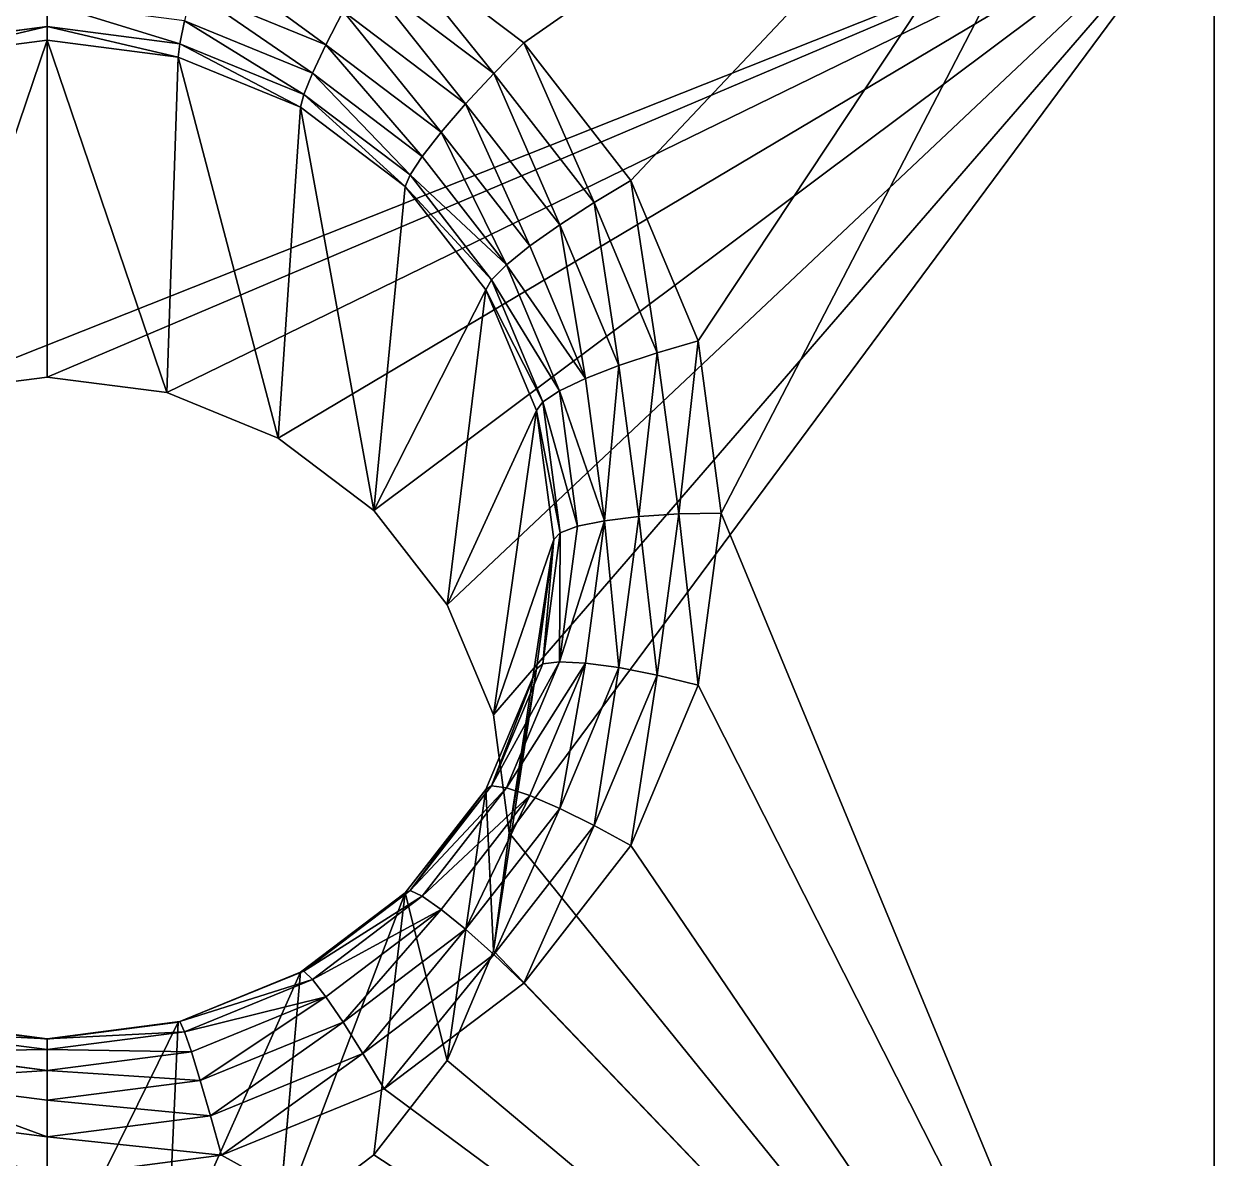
# Model space of a CAD drawing. Extents: x 42.7 to 114.7, y 2.3 to 82.6.
# Drawn here: x 77.97 to 114.69, y 29.17 to 64.17 of the extents above; entities that cross this region are included whole.
import ezdxf

# ---------------------------------------------------------------- set-up
doc = ezdxf.new("R2010")
doc.units = 0
doc.layers.get('0').update_dxf_attribs({"color": 13, "linetype": 'CONTINUOUS'})

msp = doc.modelspace()

# ---------------------------------------------------------------- linework, layer by layer
for p, q in [((114.692, 78.423, 59.677), (114.692, 12.335, 70.692)), ((114.692, 68.559, 0.493), (114.692, 12.335, 9.864)), ((93.396, 63.582, 62.151), (89.089, 66.842, 61.607)), ((88.434, 65.695, 61.626), (92.47, 62.64, 62.135)), ((83.141, 65.216, 60.394), (87.287, 63.522, 60.676)), ((78.692, 64.808, 59.412), (78.692, 64.082, 58.31)), ((87.82, 64.562, 61.308), (87.287, 63.522, 60.676)), ((87.82, 64.562, 61.308), (91.601, 61.701, 61.785)), ((74.595, 63.55, 58.399), (78.692, 64.082, 58.31)), ((78.692, 64.082, 58.31), (82.789, 63.55, 58.399)), ((78.692, 64.082, 58.31), (78.692, 63.668, 57.067)), ((82.789, 63.55, 58.399), (82.927, 64.258, 59.504)), ((82.927, 64.258, 59.504), (86.874, 62.645, 59.772)), ((74.648, 63.143, 57.155), (78.692, 63.668, 57.067)), ((78.692, 53.27, 3.042), (78.692, 63.668, 57.067)), ((78.692, 63.668, 57.067), (82.736, 63.143, 57.155)), ((82.736, 63.143, 57.155), (82.789, 63.55, 58.399)), ((82.789, 63.55, 58.399), (86.606, 61.991, 58.659)), ((92.47, 62.64, 62.135), (93.396, 63.582, 62.151)), ((96.701, 59.334, 62.859), (93.396, 63.582, 62.151)), ((87.287, 63.522, 60.676), (86.874, 62.645, 59.772)), ((87.287, 63.522, 60.676), (90.848, 60.828, 61.125)), ((82.38, 52.791, 3.121), (82.736, 63.143, 57.155)), ((82.736, 63.143, 57.155), (86.504, 61.603, 57.411)), ((86.606, 61.991, 58.659), (86.874, 62.645, 59.772)), ((86.874, 62.645, 59.772), (90.262, 60.08, 60.2)), ((91.601, 61.701, 61.785), (92.47, 62.64, 62.135)), ((92.47, 62.64, 62.135), (95.566, 58.66, 62.798)), ((86.504, 61.603, 57.411), (86.606, 61.991, 58.659)), ((86.606, 61.991, 58.659), (89.885, 59.509, 59.072)), ((90.848, 60.828, 61.125), (91.601, 61.701, 61.785)), ((91.601, 61.701, 61.785), (94.502, 57.971, 62.407)), ((85.817, 51.387, 3.356), (86.504, 61.603, 57.411)), ((86.504, 61.603, 57.411), (89.74, 59.154, 57.82)), ((90.262, 60.08, 60.2), (90.848, 60.828, 61.125)), ((90.848, 60.828, 61.125), (93.58, 57.316, 61.71)), ((89.885, 59.509, 59.072), (90.262, 60.08, 60.2)), ((90.262, 60.08, 60.2), (92.863, 56.737, 60.757)), ((89.74, 59.154, 57.82), (89.885, 59.509, 59.072)), ((89.885, 59.509, 59.072), (92.4, 56.276, 59.611)), ((88.768, 49.153, 3.728), (89.74, 59.154, 57.82)), ((89.74, 59.154, 57.82), (92.224, 55.962, 58.352)), ((95.566, 58.66, 62.798), (96.701, 59.334, 62.859)), ((98.778, 54.387, 63.683), (96.701, 59.334, 62.859)), ((94.502, 57.971, 62.407), (95.566, 58.66, 62.798)), ((95.566, 58.66, 62.798), (97.513, 54.024, 63.571)), ((93.58, 57.316, 61.71), (94.502, 57.971, 62.407)), ((94.502, 57.971, 62.407), (96.325, 53.628, 63.13)), ((92.863, 56.737, 60.757), (93.58, 57.316, 61.71)), ((93.58, 57.316, 61.71), (95.297, 53.226, 62.392)), ((92.4, 56.276, 59.611), (92.863, 56.737, 60.757)), ((92.863, 56.737, 60.757), (94.498, 52.844, 61.406)), ((92.224, 55.962, 58.352), (92.4, 56.276, 59.611)), ((92.4, 56.276, 59.611), (93.982, 52.51, 60.239)), ((91.033, 46.242, 4.213), (92.224, 55.962, 58.352)), ((92.224, 55.962, 58.352), (93.784, 52.245, 58.971)), ((98.778, 54.387, 63.683), (97.513, 54.024, 63.571)), ((99.487, 49.078, 64.568), (98.778, 54.387, 63.683)), ((97.513, 54.024, 63.571), (96.325, 53.628, 63.13)), ((97.513, 54.024, 63.571), (98.177, 49.05, 64.4)), ((96.325, 53.628, 63.13), (95.297, 53.226, 62.392)), ((96.325, 53.628, 63.13), (96.947, 48.968, 63.907)), ((95.297, 53.226, 62.392), (94.498, 52.844, 61.406)), ((95.297, 53.226, 62.392), (95.883, 48.837, 63.123)), ((93.784, 52.245, 58.971), (93.982, 52.51, 60.239)), ((94.498, 52.844, 61.406), (93.982, 52.51, 60.239)), ((93.982, 52.51, 60.239), (94.521, 48.469, 60.913)), ((94.498, 52.844, 61.406), (95.055, 48.667, 62.102)), ((92.456, 42.852, 4.778), (93.784, 52.245, 58.971)), ((93.784, 52.245, 58.971), (94.317, 48.256, 59.636)), ((96.947, 48.968, 63.907), (95.883, 48.837, 63.123)), ((96.947, 48.968, 63.907), (96.325, 44.307, 64.684)), ((96.947, 48.968, 63.907), (98.177, 49.05, 64.4)), ((98.177, 49.05, 64.4), (97.513, 44.075, 65.229)), ((98.177, 49.05, 64.4), (99.487, 49.078, 64.568)), ((98.778, 43.769, 65.453), (99.487, 49.078, 64.568)), ((95.055, 48.667, 62.102), (94.498, 44.489, 62.798)), ((95.055, 48.667, 62.102), (94.521, 48.469, 60.913)), ((95.883, 48.837, 63.123), (95.055, 48.667, 62.102)), ((95.883, 48.837, 63.123), (95.297, 44.448, 63.855)), ((92.942, 39.214, 5.384), (94.317, 48.256, 59.636)), ((94.317, 48.256, 59.636), (93.784, 44.267, 60.301)), ((94.521, 48.469, 60.913), (93.982, 44.427, 61.586)), ((94.521, 48.469, 60.913), (94.317, 48.256, 59.636)), ((94.498, 44.489, 62.798), (92.863, 40.597, 63.447)), ((95.297, 44.448, 63.855), (93.58, 40.359, 64.537)), ((93.982, 44.427, 61.586), (94.498, 44.489, 62.798)), ((94.498, 44.489, 62.798), (95.297, 44.448, 63.855)), ((95.297, 44.448, 63.855), (96.325, 44.307, 64.684)), ((93.784, 44.267, 60.301), (92.224, 40.55, 60.92)), ((93.982, 44.427, 61.586), (92.4, 40.662, 62.214)), ((92.456, 35.576, 5.991), (93.784, 44.267, 60.301)), ((93.784, 44.267, 60.301), (93.982, 44.427, 61.586)), ((96.325, 44.307, 64.684), (94.502, 39.964, 65.408)), ((97.513, 44.075, 65.229), (95.566, 39.44, 66.002)), ((96.325, 44.307, 64.684), (97.513, 44.075, 65.229)), ((97.513, 44.075, 65.229), (98.778, 43.769, 65.453)), ((96.701, 38.822, 66.277), (98.778, 43.769, 65.453)), ((92.224, 40.55, 60.92), (89.74, 37.358, 61.452)), ((92.4, 40.662, 62.214), (89.885, 37.428, 62.753)), ((92.863, 40.597, 63.447), (90.262, 37.254, 64.004)), ((91.033, 32.186, 6.556), (92.224, 40.55, 60.92)), ((92.4, 40.662, 62.214), (92.224, 40.55, 60.92)), ((92.863, 40.597, 63.447), (92.4, 40.662, 62.214)), ((93.58, 40.359, 64.537), (92.863, 40.597, 63.447)), ((93.58, 40.359, 64.537), (90.848, 36.847, 65.122)), ((94.502, 39.964, 65.408), (93.58, 40.359, 64.537)), ((94.502, 39.964, 65.408), (91.601, 36.235, 66.029)), ((95.566, 39.44, 66.002), (94.502, 39.964, 65.408)), ((95.566, 39.44, 66.002), (92.47, 35.46, 66.665)), ((96.701, 38.822, 66.277), (95.566, 39.44, 66.002)), ((93.396, 34.574, 66.985), (96.701, 38.822, 66.277)), ((89.74, 37.358, 61.452), (86.504, 34.908, 61.861)), ((89.885, 37.428, 62.753), (86.606, 34.947, 63.166)), ((90.262, 37.254, 64.004), (86.874, 34.689, 64.432)), ((88.768, 29.275, 7.041), (89.74, 37.358, 61.452)), ((89.885, 37.428, 62.753), (89.74, 37.358, 61.452)), ((90.262, 37.254, 64.004), (89.885, 37.428, 62.753)), ((90.262, 37.254, 64.004), (90.848, 36.847, 65.122)), ((90.848, 36.847, 65.122), (87.287, 34.152, 65.571)), ((90.848, 36.847, 65.122), (91.601, 36.235, 66.029)), ((91.601, 36.235, 66.029), (87.82, 33.373, 66.506)), ((91.601, 36.235, 66.029), (92.47, 35.46, 66.665)), ((92.47, 35.46, 66.665), (88.434, 32.405, 67.174)), ((92.47, 35.46, 66.665), (93.396, 34.574, 66.985)), ((86.504, 34.908, 61.861), (82.736, 33.369, 62.117)), ((86.606, 34.947, 63.166), (82.789, 33.387, 63.426)), ((85.817, 27.041, 7.413), (86.504, 34.908, 61.861)), ((86.504, 34.908, 61.861), (86.606, 34.947, 63.166)), ((86.606, 34.947, 63.166), (86.874, 34.689, 64.432)), ((86.874, 34.689, 64.432), (82.927, 33.076, 64.7)), ((86.874, 34.689, 64.432), (87.287, 34.152, 65.571)), ((89.089, 31.314, 67.529), (93.396, 34.574, 66.985)), ((87.287, 34.152, 65.571), (83.141, 32.458, 65.853)), ((87.82, 33.373, 66.506), (87.287, 34.152, 65.571)), ((78.692, 32.526, 64.792), (74.457, 33.076, 64.7)), ((78.692, 32.855, 63.515), (74.595, 33.387, 63.426)), ((78.692, 32.843, 62.205), (74.648, 33.369, 62.117)), ((82.789, 33.387, 63.426), (78.692, 32.855, 63.515)), ((82.736, 33.369, 62.117), (78.692, 32.843, 62.205)), ((82.927, 33.076, 64.7), (78.692, 32.526, 64.792)), ((82.38, 25.637, 7.647), (82.736, 33.369, 62.117)), ((82.736, 33.369, 62.117), (82.789, 33.387, 63.426)), ((82.789, 33.387, 63.426), (82.927, 33.076, 64.7)), ((82.927, 33.076, 64.7), (83.141, 32.458, 65.853)), ((87.82, 33.373, 66.506), (83.417, 31.574, 66.806)), ((87.82, 33.373, 66.506), (88.434, 32.405, 67.174)), ((78.692, 32.526, 64.792), (78.692, 32.855, 63.515)), ((78.692, 32.855, 63.515), (78.692, 32.843, 62.205)), ((78.692, 25.158, 7.727), (78.692, 32.843, 62.205)), ((78.692, 31.88, 65.95), (74.243, 32.458, 65.853)), ((78.692, 31.88, 65.95), (78.692, 32.526, 64.792)), ((83.141, 32.458, 65.853), (78.692, 31.88, 65.95)), ((83.141, 32.458, 65.853), (83.417, 31.574, 66.806)), ((88.434, 32.405, 67.174), (83.735, 30.485, 67.494)), ((89.089, 31.314, 67.529), (88.434, 32.405, 67.174)), ((78.692, 30.961, 66.908), (78.692, 31.88, 65.95)), ((78.692, 30.961, 66.908), (73.967, 31.574, 66.806)), ((83.417, 31.574, 66.806), (78.692, 30.961, 66.908)), ((83.417, 31.574, 66.806), (83.735, 30.485, 67.494)), ((84.074, 29.265, 67.87), (89.089, 31.314, 67.529)), ((78.692, 29.83, 67.603), (78.692, 30.961, 66.908)), ((78.692, 29.83, 67.603), (73.649, 30.485, 67.494)), ((83.735, 30.485, 67.494), (78.692, 29.83, 67.603)), ((83.735, 30.485, 67.494), (84.074, 29.265, 67.87)), ((78.692, 28.566, 67.987), (78.692, 29.83, 67.603)), ((78.692, 28.566, 67.987), (84.074, 29.265, 67.87))]:
    msp.add_line(p, q)
msp.add_polyline3d([(85.817, 27.041, 7.413), (88.768, 29.275, 7.041), (91.033, 32.186, 6.556), (92.456, 35.576, 5.991), (92.942, 39.214, 5.384), (92.456, 42.852, 4.778), (91.033, 46.242, 4.213), (88.768, 49.153, 3.728), (85.817, 51.387, 3.356), (82.38, 52.791, 3.121), (78.692, 53.27, 3.042), (75.004, 52.791, 3.121), (71.567, 51.387, 3.356), (68.616, 49.153, 3.728), (66.351, 46.242, 4.213), (64.927, 42.852, 4.778), (64.442, 39.214, 5.384), (64.927, 35.576, 5.991), (66.351, 32.186, 6.556), (66.351, 32.186, 6.556), (68.616, 29.275, 7.041), (71.567, 27.041, 7.413)])

# ---------------------------------------------------------------- meshes
mesh = msp.add_polyface()
corners = [(42.692, 12.335, 70.692), (58.606, 43.769, 65.453), (57.897, 49.078, 64.568), (60.683, 38.822, 66.277), (63.988, 34.574, 66.985), (68.295, 31.314, 67.529), (114.692, 12.335, 70.692), (73.31, 29.265, 67.87), (78.692, 28.566, 67.987), (84.074, 29.265, 67.87), (89.089, 31.314, 67.529), (93.396, 34.574, 66.985), (96.701, 38.822, 66.277), (98.778, 43.769, 65.453), (99.487, 49.078, 64.568), (42.692, 78.423, 59.677), (73.31, 68.891, 61.266), (114.692, 78.423, 59.677), (68.295, 66.842, 61.607), (63.988, 63.582, 62.151), (60.683, 59.334, 62.859), (58.606, 54.387, 63.683), (78.692, 69.59, 61.149), (84.074, 68.891, 61.266), (89.089, 66.842, 61.607), (93.396, 63.582, 62.151), (96.701, 59.334, 62.859), (98.778, 54.387, 63.683)]
mesh.append_faces([[corners[k] for k in face] for face in [(1, 0, 3), (3, 0, 4), (4, 0, 5), (5, 6, 7), (7, 6, 8), (8, 6, 9), (9, 6, 10), (10, 6, 11), (11, 6, 12), (12, 6, 13), (13, 6, 14), (15, 16, 17), (16, 15, 18), (18, 15, 19), (19, 15, 20), (20, 15, 21), (21, 0, 2), (17, 14, 6)]], dxfattribs={"vtx0": -1, "vtx1": -1})
mesh.append_faces([[corners[k] for k in face] for face in [(0, 1, 2), (5, 0, 6), (21, 15, 0), (17, 16, 22), (17, 22, 23), (17, 23, 24), (17, 24, 25), (17, 25, 26), (17, 26, 27), (17, 27, 14)]], dxfattribs={"vtx0": -1, "vtx2": -1})
mesh = msp.add_polyface()
corners = [(114.692, 68.559, 0.493), (114.692, 12.335, 70.692), (114.692, 12.335, 9.864), (114.692, 78.423, 59.677)]
mesh.append_faces([[corners[k] for k in face] for face in [(0, 1, 2), (1, 0, 3)]], dxfattribs={"vtx0": -1})
mesh = msp.add_polyface()
corners = [(42.692, 68.559, 0.493), (66.351, 46.242, 4.213), (42.692, 12.335, 9.864), (68.616, 49.153, 3.728), (71.567, 51.387, 3.356), (75.004, 52.791, 3.121), (114.692, 68.559, 0.493), (64.927, 42.852, 4.778), (64.442, 39.214, 5.384), (78.692, 53.27, 3.042), (82.38, 52.791, 3.121), (85.817, 51.387, 3.356), (88.768, 49.153, 3.728), (91.033, 46.242, 4.213), (92.456, 42.852, 4.778), (92.942, 39.214, 5.384), (75.004, 25.637, 7.647), (114.692, 12.335, 9.864), (71.567, 27.041, 7.413), (68.616, 29.275, 7.041), (66.351, 32.186, 6.556), (64.927, 35.576, 5.991), (78.692, 25.158, 7.727), (82.38, 25.637, 7.647), (85.817, 27.041, 7.413), (88.768, 29.275, 7.041), (91.033, 32.186, 6.556), (92.456, 35.576, 5.991)]
mesh.append_faces([[corners[k] for k in face] for face in [(0, 1, 2), (1, 0, 3), (3, 0, 4), (4, 0, 5), (5, 6, 9), (9, 6, 10), (10, 6, 11), (11, 6, 12), (12, 6, 13), (13, 6, 14), (14, 6, 15), (2, 16, 17), (16, 2, 18), (18, 2, 19), (19, 2, 20), (20, 2, 21), (21, 2, 8), (17, 15, 6)]], dxfattribs={"vtx0": -1, "vtx1": -1})
mesh.append_faces([[corners[k] for k in face] for face in [(5, 0, 6), (2, 1, 7), (2, 7, 8), (17, 16, 22), (17, 22, 23), (17, 23, 24), (17, 24, 25), (17, 25, 26), (17, 26, 27), (17, 27, 15)]], dxfattribs={"vtx0": -1, "vtx2": -1})
mesh = msp.add_polyface()
corners = [(92.47, 62.64, 62.135), (89.089, 66.842, 61.607), (88.434, 65.695, 61.626), (93.396, 63.582, 62.151)]
mesh.append_faces([[corners[k] for k in face] for face in [(0, 1, 2), (1, 0, 3)]], dxfattribs={"vtx0": -1})
mesh = msp.add_polyface()
corners = [(87.287, 63.522, 60.676), (83.417, 66.361, 61.008), (83.141, 65.216, 60.394), (87.82, 64.562, 61.308)]
mesh.append_faces([[corners[k] for k in face] for face in [(0, 1, 2), (1, 0, 3)]], dxfattribs={"vtx0": -1})
mesh = msp.add_polyface()
corners = [(91.601, 61.701, 61.785), (88.434, 65.695, 61.626), (87.82, 64.562, 61.308), (92.47, 62.64, 62.135)]
mesh.append_faces([[corners[k] for k in face] for face in [(0, 1, 2), (1, 0, 3)]], dxfattribs={"vtx0": -1})
mesh = msp.add_polyface()
corners = [(86.874, 62.645, 59.772), (83.141, 65.216, 60.394), (82.927, 64.258, 59.504), (87.287, 63.522, 60.676)]
mesh.append_faces([[corners[k] for k in face] for face in [(0, 1, 2), (1, 0, 3)]], dxfattribs={"vtx0": -1})
mesh = msp.add_polyface()
corners = [(78.692, 64.808, 59.412), (74.595, 63.55, 58.399), (78.692, 64.082, 58.31), (74.457, 64.258, 59.504)]
mesh.append_faces([[corners[k] for k in face] for face in [(0, 1, 2), (1, 0, 3)]], dxfattribs={"vtx0": -1})
mesh = msp.add_polyface()
corners = [(82.789, 63.55, 58.399), (78.692, 64.808, 59.412), (78.692, 64.082, 58.31), (82.927, 64.258, 59.504)]
mesh.append_faces([[corners[k] for k in face] for face in [(0, 1, 2), (1, 0, 3)]], dxfattribs={"vtx0": -1})
mesh = msp.add_polyface()
corners = [(90.848, 60.828, 61.125), (87.82, 64.562, 61.308), (87.287, 63.522, 60.676), (91.601, 61.701, 61.785)]
mesh.append_faces([[corners[k] for k in face] for face in [(0, 1, 2), (1, 0, 3)]], dxfattribs={"vtx0": -1})
mesh = msp.add_polyface()
corners = [(78.692, 64.082, 58.31), (74.648, 63.143, 57.155), (78.692, 63.668, 57.067), (74.595, 63.55, 58.399)]
mesh.append_faces([[corners[k] for k in face] for face in [(0, 1, 2), (1, 0, 3)]], dxfattribs={"vtx0": -1})
mesh = msp.add_polyface()
corners = [(82.736, 63.143, 57.155), (78.692, 64.082, 58.31), (78.692, 63.668, 57.067), (82.789, 63.55, 58.399)]
mesh.append_faces([[corners[k] for k in face] for face in [(0, 1, 2), (1, 0, 3)]], dxfattribs={"vtx0": -1})
mesh = msp.add_polyface()
corners = [(86.606, 61.991, 58.659), (82.927, 64.258, 59.504), (82.789, 63.55, 58.399), (86.874, 62.645, 59.772)]
mesh.append_faces([[corners[k] for k in face] for face in [(0, 1, 2), (1, 0, 3)]], dxfattribs={"vtx0": -1})
mesh = msp.add_polyface()
corners = [(78.692, 63.668, 57.067), (75.004, 52.791, 3.121), (78.692, 53.27, 3.042), (74.648, 63.143, 57.155)]
mesh.append_faces([[corners[k] for k in face] for face in [(0, 1, 2), (1, 0, 3)]], dxfattribs={"vtx0": -1})
mesh = msp.add_polyface()
corners = [(82.38, 52.791, 3.121), (78.692, 63.668, 57.067), (78.692, 53.27, 3.042), (82.736, 63.143, 57.155)]
mesh.append_faces([[corners[k] for k in face] for face in [(0, 1, 2), (1, 0, 3)]], dxfattribs={"vtx0": -1})
mesh = msp.add_polyface()
corners = [(86.504, 61.603, 57.411), (82.789, 63.55, 58.399), (82.736, 63.143, 57.155), (86.606, 61.991, 58.659)]
mesh.append_faces([[corners[k] for k in face] for face in [(0, 1, 2), (1, 0, 3)]], dxfattribs={"vtx0": -1})
mesh = msp.add_polyface()
corners = [(95.566, 58.66, 62.798), (93.396, 63.582, 62.151), (92.47, 62.64, 62.135), (96.701, 59.334, 62.859)]
mesh.append_faces([[corners[k] for k in face] for face in [(0, 1, 2), (1, 0, 3)]], dxfattribs={"vtx0": -1})
mesh = msp.add_polyface()
corners = [(90.262, 60.08, 60.2), (87.287, 63.522, 60.676), (86.874, 62.645, 59.772), (90.848, 60.828, 61.125)]
mesh.append_faces([[corners[k] for k in face] for face in [(0, 1, 2), (1, 0, 3)]], dxfattribs={"vtx0": -1})
mesh = msp.add_polyface()
corners = [(85.817, 51.387, 3.356), (82.736, 63.143, 57.155), (82.38, 52.791, 3.121), (86.504, 61.603, 57.411)]
mesh.append_faces([[corners[k] for k in face] for face in [(0, 1, 2), (1, 0, 3)]], dxfattribs={"vtx0": -1})
mesh = msp.add_polyface()
corners = [(89.885, 59.509, 59.072), (86.874, 62.645, 59.772), (86.606, 61.991, 58.659), (90.262, 60.08, 60.2)]
mesh.append_faces([[corners[k] for k in face] for face in [(0, 1, 2), (1, 0, 3)]], dxfattribs={"vtx0": -1})
mesh = msp.add_polyface()
corners = [(94.502, 57.971, 62.407), (92.47, 62.64, 62.135), (91.601, 61.701, 61.785), (95.566, 58.66, 62.798)]
mesh.append_faces([[corners[k] for k in face] for face in [(0, 1, 2), (1, 0, 3)]], dxfattribs={"vtx0": -1})
mesh = msp.add_polyface()
corners = [(89.74, 59.154, 57.82), (86.606, 61.991, 58.659), (86.504, 61.603, 57.411), (89.885, 59.509, 59.072)]
mesh.append_faces([[corners[k] for k in face] for face in [(0, 1, 2), (1, 0, 3)]], dxfattribs={"vtx0": -1})
mesh = msp.add_polyface()
corners = [(93.58, 57.316, 61.71), (91.601, 61.701, 61.785), (90.848, 60.828, 61.125), (94.502, 57.971, 62.407)]
mesh.append_faces([[corners[k] for k in face] for face in [(0, 1, 2), (1, 0, 3)]], dxfattribs={"vtx0": -1})
mesh = msp.add_polyface()
corners = [(88.768, 49.153, 3.728), (86.504, 61.603, 57.411), (85.817, 51.387, 3.356), (89.74, 59.154, 57.82)]
mesh.append_faces([[corners[k] for k in face] for face in [(0, 1, 2), (1, 0, 3)]], dxfattribs={"vtx0": -1})
mesh = msp.add_polyface()
corners = [(92.863, 56.737, 60.757), (90.848, 60.828, 61.125), (90.262, 60.08, 60.2), (93.58, 57.316, 61.71)]
mesh.append_faces([[corners[k] for k in face] for face in [(0, 1, 2), (1, 0, 3)]], dxfattribs={"vtx0": -1})
mesh = msp.add_polyface()
corners = [(92.863, 56.737, 60.757), (89.885, 59.509, 59.072), (92.4, 56.276, 59.611), (90.262, 60.08, 60.2)]
mesh.append_faces([[corners[k] for k in face] for face in [(0, 1, 2), (1, 0, 3)]], dxfattribs={"vtx0": -1})
mesh = msp.add_polyface()
corners = [(92.4, 56.276, 59.611), (89.74, 59.154, 57.82), (92.224, 55.962, 58.352), (89.885, 59.509, 59.072)]
mesh.append_faces([[corners[k] for k in face] for face in [(0, 1, 2), (1, 0, 3)]], dxfattribs={"vtx0": -1})
mesh = msp.add_polyface()
corners = [(92.224, 55.962, 58.352), (88.768, 49.153, 3.728), (91.033, 46.242, 4.213), (89.74, 59.154, 57.82)]
mesh.append_faces([[corners[k] for k in face] for face in [(0, 1, 2), (1, 0, 3)]], dxfattribs={"vtx0": -1})
mesh = msp.add_polyface()
corners = [(97.513, 54.024, 63.571), (96.701, 59.334, 62.859), (95.566, 58.66, 62.798), (98.778, 54.387, 63.683)]
mesh.append_faces([[corners[k] for k in face] for face in [(0, 1, 2), (1, 0, 3)]], dxfattribs={"vtx0": -1})
mesh = msp.add_polyface()
corners = [(96.325, 53.628, 63.13), (95.566, 58.66, 62.798), (94.502, 57.971, 62.407), (97.513, 54.024, 63.571)]
mesh.append_faces([[corners[k] for k in face] for face in [(0, 1, 2), (1, 0, 3)]], dxfattribs={"vtx0": -1})
mesh = msp.add_polyface()
corners = [(95.297, 53.226, 62.392), (94.502, 57.971, 62.407), (93.58, 57.316, 61.71), (96.325, 53.628, 63.13)]
mesh.append_faces([[corners[k] for k in face] for face in [(0, 1, 2), (1, 0, 3)]], dxfattribs={"vtx0": -1})
mesh = msp.add_polyface()
corners = [(95.297, 53.226, 62.392), (92.863, 56.737, 60.757), (94.498, 52.844, 61.406), (93.58, 57.316, 61.71)]
mesh.append_faces([[corners[k] for k in face] for face in [(0, 1, 2), (1, 0, 3)]], dxfattribs={"vtx0": -1})
mesh = msp.add_polyface()
corners = [(94.498, 52.844, 61.406), (92.4, 56.276, 59.611), (93.982, 52.51, 60.239), (92.863, 56.737, 60.757)]
mesh.append_faces([[corners[k] for k in face] for face in [(0, 1, 2), (1, 0, 3)]], dxfattribs={"vtx0": -1})
mesh = msp.add_polyface()
corners = [(93.982, 52.51, 60.239), (92.224, 55.962, 58.352), (93.784, 52.245, 58.971), (92.4, 56.276, 59.611)]
mesh.append_faces([[corners[k] for k in face] for face in [(0, 1, 2), (1, 0, 3)]], dxfattribs={"vtx0": -1})
mesh = msp.add_polyface()
corners = [(93.784, 52.245, 58.971), (91.033, 46.242, 4.213), (92.456, 42.852, 4.778), (92.224, 55.962, 58.352)]
mesh.append_faces([[corners[k] for k in face] for face in [(0, 1, 2), (1, 0, 3)]], dxfattribs={"vtx0": -1})
mesh = msp.add_polyface()
corners = [(98.177, 49.05, 64.4), (98.778, 54.387, 63.683), (97.513, 54.024, 63.571), (99.487, 49.078, 64.568)]
mesh.append_faces([[corners[k] for k in face] for face in [(0, 1, 2), (1, 0, 3)]], dxfattribs={"vtx0": -1})
mesh = msp.add_polyface()
corners = [(96.947, 48.968, 63.907), (97.513, 54.024, 63.571), (96.325, 53.628, 63.13), (98.177, 49.05, 64.4)]
mesh.append_faces([[corners[k] for k in face] for face in [(0, 1, 2), (1, 0, 3)]], dxfattribs={"vtx0": -1})
mesh = msp.add_polyface()
corners = [(95.883, 48.837, 63.123), (96.325, 53.628, 63.13), (95.297, 53.226, 62.392), (96.947, 48.968, 63.907)]
mesh.append_faces([[corners[k] for k in face] for face in [(0, 1, 2), (1, 0, 3)]], dxfattribs={"vtx0": -1})
mesh = msp.add_polyface()
corners = [(95.883, 48.837, 63.123), (94.498, 52.844, 61.406), (95.055, 48.667, 62.102), (95.297, 53.226, 62.392)]
mesh.append_faces([[corners[k] for k in face] for face in [(0, 1, 2), (1, 0, 3)]], dxfattribs={"vtx0": -1})
mesh = msp.add_polyface()
corners = [(94.521, 48.469, 60.913), (93.784, 52.245, 58.971), (94.317, 48.256, 59.636), (93.982, 52.51, 60.239)]
mesh.append_faces([[corners[k] for k in face] for face in [(0, 1, 2), (1, 0, 3)]], dxfattribs={"vtx0": -1})
mesh = msp.add_polyface()
corners = [(95.055, 48.667, 62.102), (93.982, 52.51, 60.239), (94.521, 48.469, 60.913), (94.498, 52.844, 61.406)]
mesh.append_faces([[corners[k] for k in face] for face in [(0, 1, 2), (1, 0, 3)]], dxfattribs={"vtx0": -1})
mesh = msp.add_polyface()
corners = [(94.317, 48.256, 59.636), (92.456, 42.852, 4.778), (92.942, 39.214, 5.384), (93.784, 52.245, 58.971)]
mesh.append_faces([[corners[k] for k in face] for face in [(0, 1, 2), (1, 0, 3)]], dxfattribs={"vtx0": -1})
mesh = msp.add_polyface()
corners = [(96.325, 44.307, 64.684), (95.883, 48.837, 63.123), (95.297, 44.448, 63.855), (96.947, 48.968, 63.907)]
mesh.append_faces([[corners[k] for k in face] for face in [(0, 1, 2), (1, 0, 3)]], dxfattribs={"vtx0": -1})
mesh = msp.add_polyface()
corners = [(97.513, 44.075, 65.229), (96.947, 48.968, 63.907), (96.325, 44.307, 64.684), (98.177, 49.05, 64.4)]
mesh.append_faces([[corners[k] for k in face] for face in [(0, 1, 2), (1, 0, 3)]], dxfattribs={"vtx0": -1})
mesh = msp.add_polyface()
corners = [(98.778, 43.769, 65.453), (98.177, 49.05, 64.4), (97.513, 44.075, 65.229), (99.487, 49.078, 64.568)]
mesh.append_faces([[corners[k] for k in face] for face in [(0, 1, 2), (1, 0, 3)]], dxfattribs={"vtx0": -1})
mesh = msp.add_polyface()
corners = [(94.498, 44.489, 62.798), (94.521, 48.469, 60.913), (93.982, 44.427, 61.586), (95.055, 48.667, 62.102)]
mesh.append_faces([[corners[k] for k in face] for face in [(0, 1, 2), (1, 0, 3)]], dxfattribs={"vtx0": -1})
mesh = msp.add_polyface()
corners = [(95.883, 48.837, 63.123), (94.498, 44.489, 62.798), (95.297, 44.448, 63.855), (95.055, 48.667, 62.102)]
mesh.append_faces([[corners[k] for k in face] for face in [(0, 1, 2), (1, 0, 3)]], dxfattribs={"vtx0": -1})
mesh = msp.add_polyface()
corners = [(93.784, 44.267, 60.301), (92.942, 39.214, 5.384), (92.456, 35.576, 5.991), (94.317, 48.256, 59.636)]
mesh.append_faces([[corners[k] for k in face] for face in [(0, 1, 2), (1, 0, 3)]], dxfattribs={"vtx0": -1})
mesh = msp.add_polyface()
corners = [(93.982, 44.427, 61.586), (94.317, 48.256, 59.636), (93.784, 44.267, 60.301), (94.521, 48.469, 60.913)]
mesh.append_faces([[corners[k] for k in face] for face in [(0, 1, 2), (1, 0, 3)]], dxfattribs={"vtx0": -1})
mesh = msp.add_polyface()
corners = [(94.498, 44.489, 62.798), (92.4, 40.662, 62.214), (92.863, 40.597, 63.447), (93.982, 44.427, 61.586)]
mesh.append_faces([[corners[k] for k in face] for face in [(0, 1, 2), (1, 0, 3)]], dxfattribs={"vtx0": -1})
mesh = msp.add_polyface()
corners = [(95.297, 44.448, 63.855), (92.863, 40.597, 63.447), (93.58, 40.359, 64.537), (94.498, 44.489, 62.798)]
mesh.append_faces([[corners[k] for k in face] for face in [(0, 1, 2), (1, 0, 3)]], dxfattribs={"vtx0": -1})
mesh = msp.add_polyface()
corners = [(94.502, 39.964, 65.408), (95.297, 44.448, 63.855), (93.58, 40.359, 64.537), (96.325, 44.307, 64.684)]
mesh.append_faces([[corners[k] for k in face] for face in [(0, 1, 2), (1, 0, 3)]], dxfattribs={"vtx0": -1})
mesh = msp.add_polyface()
corners = [(92.224, 40.55, 60.92), (92.456, 35.576, 5.991), (91.033, 32.186, 6.556), (93.784, 44.267, 60.301)]
mesh.append_faces([[corners[k] for k in face] for face in [(0, 1, 2), (1, 0, 3)]], dxfattribs={"vtx0": -1})
mesh = msp.add_polyface()
corners = [(92.4, 40.662, 62.214), (93.784, 44.267, 60.301), (92.224, 40.55, 60.92), (93.982, 44.427, 61.586)]
mesh.append_faces([[corners[k] for k in face] for face in [(0, 1, 2), (1, 0, 3)]], dxfattribs={"vtx0": -1})
mesh = msp.add_polyface()
corners = [(95.566, 39.44, 66.002), (96.325, 44.307, 64.684), (94.502, 39.964, 65.408), (97.513, 44.075, 65.229)]
mesh.append_faces([[corners[k] for k in face] for face in [(0, 1, 2), (1, 0, 3)]], dxfattribs={"vtx0": -1})
mesh = msp.add_polyface()
corners = [(96.701, 38.822, 66.277), (97.513, 44.075, 65.229), (95.566, 39.44, 66.002), (98.778, 43.769, 65.453)]
mesh.append_faces([[corners[k] for k in face] for face in [(0, 1, 2), (1, 0, 3)]], dxfattribs={"vtx0": -1})
mesh = msp.add_polyface()
corners = [(89.74, 37.358, 61.452), (91.033, 32.186, 6.556), (88.768, 29.275, 7.041), (92.224, 40.55, 60.92)]
mesh.append_faces([[corners[k] for k in face] for face in [(0, 1, 2), (1, 0, 3)]], dxfattribs={"vtx0": -1})
mesh = msp.add_polyface()
corners = [(89.885, 37.428, 62.753), (92.224, 40.55, 60.92), (89.74, 37.358, 61.452), (92.4, 40.662, 62.214)]
mesh.append_faces([[corners[k] for k in face] for face in [(0, 1, 2), (1, 0, 3)]], dxfattribs={"vtx0": -1})
mesh = msp.add_polyface()
corners = [(92.863, 40.597, 63.447), (89.885, 37.428, 62.753), (90.262, 37.254, 64.004), (92.4, 40.662, 62.214)]
mesh.append_faces([[corners[k] for k in face] for face in [(0, 1, 2), (1, 0, 3)]], dxfattribs={"vtx0": -1})
mesh = msp.add_polyface()
corners = [(93.58, 40.359, 64.537), (90.262, 37.254, 64.004), (90.848, 36.847, 65.122), (92.863, 40.597, 63.447)]
mesh.append_faces([[corners[k] for k in face] for face in [(0, 1, 2), (1, 0, 3)]], dxfattribs={"vtx0": -1})
mesh = msp.add_polyface()
corners = [(91.601, 36.235, 66.029), (93.58, 40.359, 64.537), (90.848, 36.847, 65.122), (94.502, 39.964, 65.408)]
mesh.append_faces([[corners[k] for k in face] for face in [(0, 1, 2), (1, 0, 3)]], dxfattribs={"vtx0": -1})
mesh = msp.add_polyface()
corners = [(92.47, 35.46, 66.665), (94.502, 39.964, 65.408), (91.601, 36.235, 66.029), (95.566, 39.44, 66.002)]
mesh.append_faces([[corners[k] for k in face] for face in [(0, 1, 2), (1, 0, 3)]], dxfattribs={"vtx0": -1})
mesh = msp.add_polyface()
corners = [(93.396, 34.574, 66.985), (95.566, 39.44, 66.002), (92.47, 35.46, 66.665), (96.701, 38.822, 66.277)]
mesh.append_faces([[corners[k] for k in face] for face in [(0, 1, 2), (1, 0, 3)]], dxfattribs={"vtx0": -1})
mesh = msp.add_polyface()
corners = [(85.817, 27.041, 7.413), (89.74, 37.358, 61.452), (88.768, 29.275, 7.041), (86.504, 34.908, 61.861)]
mesh.append_faces([[corners[k] for k in face] for face in [(0, 1, 2), (1, 0, 3)]], dxfattribs={"vtx0": -1})
mesh = msp.add_polyface()
corners = [(86.504, 34.908, 61.861), (89.885, 37.428, 62.753), (89.74, 37.358, 61.452), (86.606, 34.947, 63.166)]
mesh.append_faces([[corners[k] for k in face] for face in [(0, 1, 2), (1, 0, 3)]], dxfattribs={"vtx0": -1})
mesh = msp.add_polyface()
corners = [(86.606, 34.947, 63.166), (90.262, 37.254, 64.004), (89.885, 37.428, 62.753), (86.874, 34.689, 64.432)]
mesh.append_faces([[corners[k] for k in face] for face in [(0, 1, 2), (1, 0, 3)]], dxfattribs={"vtx0": -1})
mesh = msp.add_polyface()
corners = [(86.874, 34.689, 64.432), (90.848, 36.847, 65.122), (90.262, 37.254, 64.004), (87.287, 34.152, 65.571)]
mesh.append_faces([[corners[k] for k in face] for face in [(0, 1, 2), (1, 0, 3)]], dxfattribs={"vtx0": -1})
mesh = msp.add_polyface()
corners = [(87.82, 33.373, 66.506), (90.848, 36.847, 65.122), (87.287, 34.152, 65.571), (91.601, 36.235, 66.029)]
mesh.append_faces([[corners[k] for k in face] for face in [(0, 1, 2), (1, 0, 3)]], dxfattribs={"vtx0": -1})
mesh = msp.add_polyface()
corners = [(88.434, 32.405, 67.174), (91.601, 36.235, 66.029), (87.82, 33.373, 66.506), (92.47, 35.46, 66.665)]
mesh.append_faces([[corners[k] for k in face] for face in [(0, 1, 2), (1, 0, 3)]], dxfattribs={"vtx0": -1})
mesh = msp.add_polyface()
corners = [(89.089, 31.314, 67.529), (92.47, 35.46, 66.665), (88.434, 32.405, 67.174), (93.396, 34.574, 66.985)]
mesh.append_faces([[corners[k] for k in face] for face in [(0, 1, 2), (1, 0, 3)]], dxfattribs={"vtx0": -1})
mesh = msp.add_polyface()
corners = [(82.38, 25.637, 7.647), (86.504, 34.908, 61.861), (85.817, 27.041, 7.413), (82.736, 33.369, 62.117)]
mesh.append_faces([[corners[k] for k in face] for face in [(0, 1, 2), (1, 0, 3)]], dxfattribs={"vtx0": -1})
mesh = msp.add_polyface()
corners = [(82.736, 33.369, 62.117), (86.606, 34.947, 63.166), (86.504, 34.908, 61.861), (82.789, 33.387, 63.426)]
mesh.append_faces([[corners[k] for k in face] for face in [(0, 1, 2), (1, 0, 3)]], dxfattribs={"vtx0": -1})
mesh = msp.add_polyface()
corners = [(82.789, 33.387, 63.426), (86.874, 34.689, 64.432), (86.606, 34.947, 63.166), (82.927, 33.076, 64.7)]
mesh.append_faces([[corners[k] for k in face] for face in [(0, 1, 2), (1, 0, 3)]], dxfattribs={"vtx0": -1})
mesh = msp.add_polyface()
corners = [(82.927, 33.076, 64.7), (87.287, 34.152, 65.571), (86.874, 34.689, 64.432), (83.141, 32.458, 65.853)]
mesh.append_faces([[corners[k] for k in face] for face in [(0, 1, 2), (1, 0, 3)]], dxfattribs={"vtx0": -1})
mesh = msp.add_polyface()
corners = [(83.417, 31.574, 66.806), (87.287, 34.152, 65.571), (83.141, 32.458, 65.853), (87.82, 33.373, 66.506)]
mesh.append_faces([[corners[k] for k in face] for face in [(0, 1, 2), (1, 0, 3)]], dxfattribs={"vtx0": -1})
mesh = msp.add_polyface()
corners = [(74.243, 32.458, 65.853), (78.692, 32.526, 64.792), (74.457, 33.076, 64.7), (78.692, 31.88, 65.95)]
mesh.append_faces([[corners[k] for k in face] for face in [(0, 1, 2), (1, 0, 3)]], dxfattribs={"vtx0": -1})
mesh = msp.add_polyface()
corners = [(74.457, 33.076, 64.7), (78.692, 32.855, 63.515), (74.595, 33.387, 63.426), (78.692, 32.526, 64.792)]
mesh.append_faces([[corners[k] for k in face] for face in [(0, 1, 2), (1, 0, 3)]], dxfattribs={"vtx0": -1})
mesh = msp.add_polyface()
corners = [(74.595, 33.387, 63.426), (78.692, 32.843, 62.205), (74.648, 33.369, 62.117), (78.692, 32.855, 63.515)]
mesh.append_faces([[corners[k] for k in face] for face in [(0, 1, 2), (1, 0, 3)]], dxfattribs={"vtx0": -1})
mesh = msp.add_polyface()
corners = [(74.648, 33.369, 62.117), (78.692, 25.158, 7.727), (75.004, 25.637, 7.647), (78.692, 32.843, 62.205)]
mesh.append_faces([[corners[k] for k in face] for face in [(0, 1, 2), (1, 0, 3)]], dxfattribs={"vtx0": -1})
mesh = msp.add_polyface()
corners = [(78.692, 32.843, 62.205), (82.789, 33.387, 63.426), (82.736, 33.369, 62.117), (78.692, 32.855, 63.515)]
mesh.append_faces([[corners[k] for k in face] for face in [(0, 1, 2), (1, 0, 3)]], dxfattribs={"vtx0": -1})
mesh = msp.add_polyface()
corners = [(78.692, 32.855, 63.515), (82.927, 33.076, 64.7), (82.789, 33.387, 63.426), (78.692, 32.526, 64.792)]
mesh.append_faces([[corners[k] for k in face] for face in [(0, 1, 2), (1, 0, 3)]], dxfattribs={"vtx0": -1})
mesh = msp.add_polyface()
corners = [(78.692, 25.158, 7.727), (82.736, 33.369, 62.117), (82.38, 25.637, 7.647), (78.692, 32.843, 62.205)]
mesh.append_faces([[corners[k] for k in face] for face in [(0, 1, 2), (1, 0, 3)]], dxfattribs={"vtx0": -1})
mesh = msp.add_polyface()
corners = [(78.692, 32.526, 64.792), (83.141, 32.458, 65.853), (82.927, 33.076, 64.7), (78.692, 31.88, 65.95)]
mesh.append_faces([[corners[k] for k in face] for face in [(0, 1, 2), (1, 0, 3)]], dxfattribs={"vtx0": -1})
mesh = msp.add_polyface()
corners = [(83.735, 30.485, 67.494), (87.82, 33.373, 66.506), (83.417, 31.574, 66.806), (88.434, 32.405, 67.174)]
mesh.append_faces([[corners[k] for k in face] for face in [(0, 1, 2), (1, 0, 3)]], dxfattribs={"vtx0": -1})
mesh = msp.add_polyface()
corners = [(73.967, 31.574, 66.806), (78.692, 31.88, 65.95), (74.243, 32.458, 65.853), (78.692, 30.961, 66.908)]
mesh.append_faces([[corners[k] for k in face] for face in [(0, 1, 2), (1, 0, 3)]], dxfattribs={"vtx0": -1})
mesh = msp.add_polyface()
corners = [(78.692, 31.88, 65.95), (83.417, 31.574, 66.806), (83.141, 32.458, 65.853), (78.692, 30.961, 66.908)]
mesh.append_faces([[corners[k] for k in face] for face in [(0, 1, 2), (1, 0, 3)]], dxfattribs={"vtx0": -1})
mesh = msp.add_polyface()
corners = [(84.074, 29.265, 67.87), (88.434, 32.405, 67.174), (83.735, 30.485, 67.494), (89.089, 31.314, 67.529)]
mesh.append_faces([[corners[k] for k in face] for face in [(0, 1, 2), (1, 0, 3)]], dxfattribs={"vtx0": -1})
mesh = msp.add_polyface()
corners = [(78.692, 29.83, 67.603), (73.967, 31.574, 66.806), (73.649, 30.485, 67.494), (78.692, 30.961, 66.908)]
mesh.append_faces([[corners[k] for k in face] for face in [(0, 1, 2), (1, 0, 3)]], dxfattribs={"vtx0": -1})
mesh = msp.add_polyface()
corners = [(83.735, 30.485, 67.494), (78.692, 30.961, 66.908), (78.692, 29.83, 67.603), (83.417, 31.574, 66.806)]
mesh.append_faces([[corners[k] for k in face] for face in [(0, 1, 2), (1, 0, 3)]], dxfattribs={"vtx0": -1})
mesh = msp.add_polyface()
corners = [(78.692, 28.566, 67.987), (73.649, 30.485, 67.494), (73.31, 29.265, 67.87), (78.692, 29.83, 67.603)]
mesh.append_faces([[corners[k] for k in face] for face in [(0, 1, 2), (1, 0, 3)]], dxfattribs={"vtx0": -1})
mesh = msp.add_polyface()
corners = [(84.074, 29.265, 67.87), (78.692, 29.83, 67.603), (78.692, 28.566, 67.987), (83.735, 30.485, 67.494)]
mesh.append_faces([[corners[k] for k in face] for face in [(0, 1, 2), (1, 0, 3)]], dxfattribs={"vtx0": -1})

doc.saveas('drawing.dxf')
